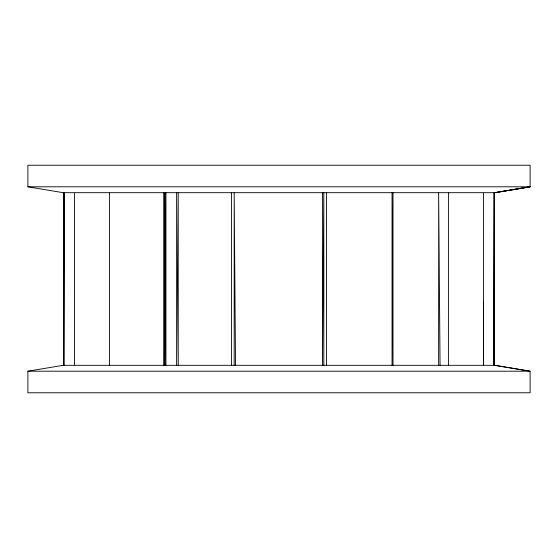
<?xml version="1.0" encoding="UTF-8"?>
<svg xmlns="http://www.w3.org/2000/svg" width="558" height="558" viewBox="0 0 558 558"><rect width="100%" height="100%" fill="white"/><g stroke="black" fill="none" stroke-linecap="round" stroke-linejoin="round"><path stroke-width="0.84" d="M494.744 192.684L530.1 186.797L530.1 165.224L27.9 165.224L27.9 186.797L63.131 192.684L73.9 192.684M494.806 192.684L530.1 186.797L27.9 186.797M530.1 186.797L494.869 192.684L484.1 192.684M494.806 365.316L530.1 371.203L530.1 392.776L27.9 392.776L27.9 371.203L63.131 365.316L73.9 365.316M483.542 365.316L74.451 365.316L74.451 192.684L483.542 192.684L483.542 365.316L483.507 301.99M484.1 365.316L494.869 365.316M27.9 371.203L530.1 371.203L494.744 365.316M440.06 365.316L438.637 192.684L438.637 365.316M235.518 365.316L234.186 192.684L234.186 365.316M494.423 365.316L494.423 192.684L493.795 365.316L493.795 192.684M448.59 192.684L448.59 365.316M393.006 365.316L393.006 192.684L392.051 365.316L392.051 192.684M326.563 192.684L326.563 365.316M323.814 365.316L323.814 192.684L322.482 365.316L322.482 192.684M231.437 192.684L231.437 365.316M178.211 365.316L178.211 192.684L176.628 365.316L176.628 192.684M165.949 365.316L165.949 192.684L164.994 365.316L164.994 192.684M109.41 192.684L109.41 365.316M64.205 365.316L64.205 192.684L63.577 365.316L63.577 192.684M164.101 192.684L164.059 365.316L164.059 192.684"/></g></svg>
